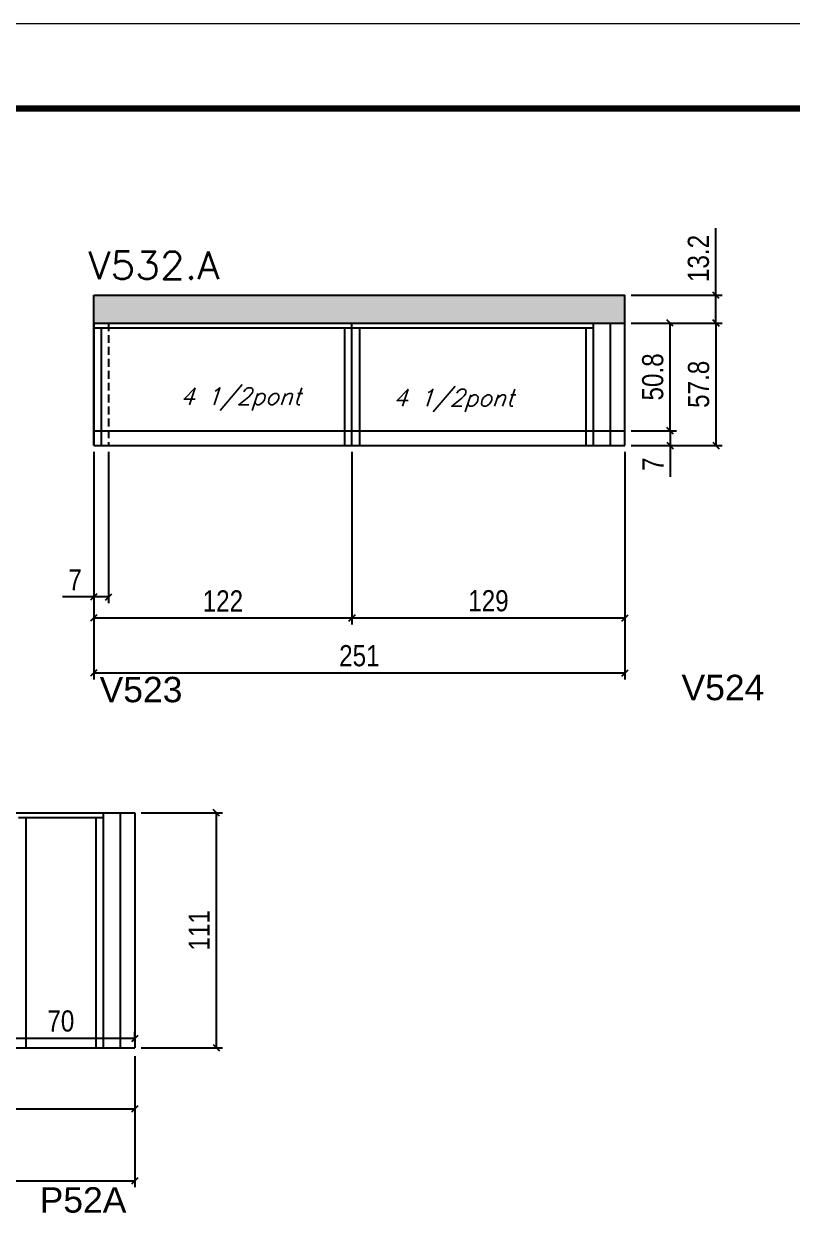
# Model space of a CAD drawing. Extents: x -21493 to -15213, y -12134 to 11887.
# Drawn here: x -16327 to -15964, y 2137 to 2699 of the extents above; entities that cross this region are included whole.
import ezdxf

# ---------------------------------------------------------------- set-up
doc = ezdxf.new("R2010")
doc.units = 0
doc.linetypes.add('DASHED', pattern=[0.75, 0.5, -0.25])
doc.linetypes.add('HIDDEN', pattern=[0.375, 0.25, -0.125])
for name, color, linetype in [('5', 5, 'Continuous'), ('COTA', 241, 'Continuous'), ('Painéis', 200, 'Continuous'), ('SARR_2.2x7', 40, 'Continuous'), ('SARR_3.5x7', 81, 'Continuous'), ('texto', 7, 'Continuous')]:
    doc.layers.add(name, color=color, linetype=linetype)
for name, color, linetype, lineweight in [('Folhas', 255, 'Continuous', 9), ('SARRAFO DE PRESSAO', 251, 'DASHED', 9), ('Texto Seção', 7, 'Continuous', 15)]:
    doc.layers.add(name, color=color, linetype=linetype, lineweight=lineweight)
doc.styles.add('COTA TECNICA', font='techl___.ttf', dxfattribs={"height": 10})
doc.styles.add('REGUA-120', font='ROMANS.shx', dxfattribs={"height": 15})
doc.styles.add('Romans', font='romans.shx')
doc.styles.get("Standard").update_dxf_attribs({"font": 'arial.ttf'})
doc.dimstyles.new('PAINEL', dxfattribs={"dimtxt": 10, "dimasz": 3, "dimexe": 3, "dimexo": 3, "dimgap": 3, "dimtad": 1, "dimdec": 1, "dimzin": 12, "dimdsep": 46, "dimtxsty": 'COTA TECNICA', "dimblk1": 'OBLIQUE', "dimblk2": 'OBLIQUE', "dimsah": 1, "dimcen": 0.9, "dimclrd": 4, "dimclre": 4, "dimclrt": 240, "dimadec": 1, "dimazin": 3, "dimtfac": 1, "dimtdec": 1, "dimtmove": 0, "dimatfit": 3, "dimfxl": 1, "dimtolj": 1, "dimtzin": 12, "dimarcsym": 0})

# ---------------------------------------------------------------- blocks, each defined once
blk = doc.blocks.new('_Oblique')
at = {"color": 0, "linetype": 'ByBlock', "lineweight": -2}
blk.add_line((-0.5, -0.5), (0.5, 0.5), dxfattribs=at)
blk = doc.blocks.new('*D1009')
at = {"layer": 'COTA', "color": 4, "lineweight": -2, "ltscale": 25, "transparency": 16777216}
for p, q in [((-16294.15, 2496.41), (-16294.15, 2388.93)), ((-16043.15, 2496.41), (-16043.15, 2388.93)), ((-16043.15, 2391.93), (-16294.15, 2391.93))]:
    blk.add_line(p, q, dxfattribs=at)
at = {"layer": 'Defpoints', "color": 0, "ltscale": 25, "transparency": 16777216}
for p in [(-16294.15, 2499.41), (-16043.15, 2499.41), (-16294.15, 2391.93)]:
    blk.add_point(p, dxfattribs=at)
at = {"layer": 'COTA', "color": 4, "lineweight": -2, "ltscale": 25, "transparency": 16777216, "xscale": 3, "yscale": 3, "zscale": 3, "rotation": 180}
blk.add_blockref('_Oblique', (-16294.15, 2391.93), dxfattribs=at)
at = {"layer": 'COTA', "color": 4, "lineweight": -2, "ltscale": 25, "transparency": 16777216, "xscale": 3, "yscale": 3, "zscale": 3}
blk.add_blockref('_Oblique', (-16043.15, 2391.93), dxfattribs=at)
at = {"layer": 'COTA', "color": 240, "ltscale": 25, "transparency": 16777216, "insert": (-16168.65, 2400.04), "char_height": 10, "attachment_point": 5, "style": 'COTA TECNICA'}
blk.add_mtext('\\A1;251', dxfattribs=at)
blk = doc.blocks.new('*D1010')
at = {"layer": 'COTA', "color": 4, "lineweight": -2, "ltscale": 25, "transparency": 16777216}
for p, q in [((-16294.15, 2496.41), (-16294.15, 2414.92)), ((-16172.15, 2496.41), (-16172.15, 2414.92)), ((-16294.15, 2417.92), (-16172.15, 2417.92))]:
    blk.add_line(p, q, dxfattribs=at)
at = {"layer": 'Defpoints', "color": 0, "ltscale": 25, "transparency": 16777216}
for p in [(-16294.15, 2499.41), (-16172.15, 2499.41), (-16172.15, 2417.92)]:
    blk.add_point(p, dxfattribs=at)
at = {"layer": 'COTA', "color": 4, "lineweight": -2, "ltscale": 25, "transparency": 16777216, "xscale": 3, "yscale": 3, "zscale": 3, "rotation": 180}
blk.add_blockref('_Oblique', (-16294.15, 2417.92), dxfattribs=at)
at = {"layer": 'COTA', "color": 4, "lineweight": -2, "ltscale": 25, "transparency": 16777216, "xscale": 3, "yscale": 3, "zscale": 3}
blk.add_blockref('_Oblique', (-16172.15, 2417.92), dxfattribs=at)
at = {"layer": 'COTA', "color": 240, "ltscale": 25, "transparency": 16777216, "insert": (-16233.15, 2425.98), "char_height": 10, "attachment_point": 5, "style": 'COTA TECNICA'}
blk.add_mtext('\\A1;122', dxfattribs=at)
blk = doc.blocks.new('*D421')
at = {"layer": 'COTA', "color": 4, "lineweight": -2, "ltscale": 25, "transparency": 16777216}
for p, q in [((-16172.15, 2496.41), (-16172.15, 2414.92)), ((-16043.15, 2496.41), (-16043.15, 2414.92)), ((-16172.15, 2417.92), (-16043.15, 2417.92))]:
    blk.add_line(p, q, dxfattribs=at)
at = {"layer": 'Defpoints', "color": 0, "ltscale": 25, "transparency": 16777216}
for p in [(-16172.15, 2499.41), (-16043.15, 2499.41), (-16043.15, 2417.92)]:
    blk.add_point(p, dxfattribs=at)
at = {"layer": 'COTA', "color": 4, "lineweight": -2, "ltscale": 25, "transparency": 16777216, "xscale": 3, "yscale": 3, "zscale": 3, "rotation": 180}
blk.add_blockref('_Oblique', (-16172.15, 2417.92), dxfattribs=at)
at = {"layer": 'COTA', "color": 4, "lineweight": -2, "ltscale": 25, "transparency": 16777216, "xscale": 3, "yscale": 3, "zscale": 3}
blk.add_blockref('_Oblique', (-16043.15, 2417.92), dxfattribs=at)
at = {"layer": 'COTA', "color": 240, "ltscale": 25, "transparency": 16777216, "insert": (-16107.65, 2426.01), "char_height": 10, "attachment_point": 5, "style": 'COTA TECNICA'}
blk.add_mtext('\\A1;129', dxfattribs=at)
blk = doc.blocks.new('*D1011')
at = {"layer": 'COTA', "color": 4, "lineweight": -2, "ltscale": 25, "transparency": 16777216}
for p, q in [((-16040.15, 2557.21), (-15997.16, 2557.21)), ((-16000.16, 2557.21), (-16000.16, 2499.41)), ((-16040.15, 2499.41), (-15997.16, 2499.41))]:
    blk.add_line(p, q, dxfattribs=at)
at = {"layer": 'Defpoints', "color": 0, "ltscale": 25, "transparency": 16777216}
for p in [(-16043.15, 2557.21), (-16043.15, 2499.41), (-16000.16, 2499.41)]:
    blk.add_point(p, dxfattribs=at)
at = {"layer": 'COTA', "color": 4, "lineweight": -2, "ltscale": 25, "transparency": 16777216, "xscale": 3, "yscale": 3, "zscale": 3}
for p, rotation in [((-16000.16, 2557.21), 90), ((-16000.16, 2499.41), 270)]:
    blk.add_blockref('_Oblique', p, dxfattribs=dict(at, rotation=rotation))
at = {"layer": 'COTA', "color": 240, "ltscale": 25, "transparency": 16777216, "insert": (-16008.29, 2528.31), "char_height": 10, "attachment_point": 5, "rotation": 90, "style": 'COTA TECNICA'}
blk.add_mtext('\\A1;57.8', dxfattribs=at)
blk = doc.blocks.new('*D1012')
at = {"layer": 'COTA', "color": 4, "lineweight": -2, "ltscale": 25, "transparency": 16777216}
for p, q in [((-16000.16, 2570.41), (-16000.16, 2602.14)), ((-16040.15, 2570.41), (-15997.16, 2570.41)), ((-16000.16, 2557.21), (-16000.16, 2570.41)), ((-16040.15, 2557.21), (-15997.16, 2557.21))]:
    blk.add_line(p, q, dxfattribs=at)
at = {"layer": 'Defpoints', "color": 0, "ltscale": 25, "transparency": 16777216}
for p in [(-16043.15, 2570.41), (-16000.16, 2570.41), (-16043.15, 2557.21)]:
    blk.add_point(p, dxfattribs=at)
at = {"layer": 'COTA', "color": 4, "lineweight": -2, "ltscale": 25, "transparency": 16777216, "xscale": 3, "yscale": 3, "zscale": 3}
for p, rotation in [((-16000.16, 2570.41), 90), ((-16000.16, 2557.21), 270)]:
    blk.add_blockref('_Oblique', p, dxfattribs=dict(at, rotation=rotation))
at = {"layer": 'COTA', "color": 240, "ltscale": 25, "transparency": 16777216, "insert": (-16008.38, 2587.78), "char_height": 10, "attachment_point": 5, "rotation": 90, "style": 'COTA TECNICA'}
blk.add_mtext('\\A1;13.2', dxfattribs=at)
blk = doc.blocks.new('*D1017')
at = {"layer": 'COTA', "color": 4, "lineweight": -2, "ltscale": 25, "transparency": 16777216}
for p, q in [((-16271.73, 2325.87), (-16233.31, 2325.87)), ((-16236.31, 2325.87), (-16236.31, 2214.87)), ((-16271.73, 2214.87), (-16233.31, 2214.87))]:
    blk.add_line(p, q, dxfattribs=at)
at = {"layer": 'Defpoints', "color": 0, "ltscale": 25, "transparency": 16777216}
for p in [(-16274.73, 2325.87), (-16274.73, 2214.87), (-16236.31, 2214.87)]:
    blk.add_point(p, dxfattribs=at)
at = {"layer": 'COTA', "color": 4, "lineweight": -2, "ltscale": 25, "transparency": 16777216, "xscale": 3, "yscale": 3, "zscale": 3}
for p, rotation in [((-16236.31, 2325.87), 90), ((-16236.31, 2214.87), 270)]:
    blk.add_blockref('_Oblique', p, dxfattribs=dict(at, rotation=rotation))
at = {"layer": 'COTA', "color": 240, "ltscale": 25, "transparency": 16777216, "insert": (-16244.37, 2270.37), "char_height": 10, "attachment_point": 5, "rotation": 90, "style": 'COTA TECNICA'}
blk.add_mtext('\\A1;111', dxfattribs=at)
blk = doc.blocks.new('*D425')
at = {"layer": 'COTA', "color": 4, "lineweight": -2, "ltscale": 25, "transparency": 16777216}
for p, q in [((-16415.73, 2251.87), (-16415.73, 2183.06)), ((-16274.73, 2210.87), (-16274.73, 2183.06)), ((-16415.73, 2186.06), (-16274.73, 2186.06))]:
    blk.add_line(p, q, dxfattribs=at)
at = {"layer": 'Defpoints', "color": 0, "ltscale": 25, "transparency": 16777216}
for p in [(-16415.73, 2254.87), (-16274.73, 2213.87), (-16274.73, 2186.06)]:
    blk.add_point(p, dxfattribs=at)
at = {"layer": 'COTA', "color": 4, "lineweight": -2, "ltscale": 25, "transparency": 16777216, "xscale": 3, "yscale": 3, "zscale": 3, "rotation": 180}
blk.add_blockref('_Oblique', (-16415.73, 2186.06), dxfattribs=at)
at = {"layer": 'COTA', "color": 4, "lineweight": -2, "ltscale": 25, "transparency": 16777216, "xscale": 3, "yscale": 3, "zscale": 3}
blk.add_blockref('_Oblique', (-16274.73, 2186.06), dxfattribs=at)
at = {"layer": 'COTA', "color": 240, "ltscale": 25, "transparency": 16777216, "insert": (-16345.23, 2194.13), "char_height": 10, "attachment_point": 5, "style": 'COTA TECNICA'}
blk.add_mtext('\\A1;141', dxfattribs=at)
blk = doc.blocks.new('*D426')
at = {"layer": 'COTA', "color": 4, "lineweight": -2, "ltscale": 25, "transparency": 16777216}
for p, q in [((-16274.73, 2210.87), (-16274.73, 2149.07)), ((-16537.75, 2197.87), (-16537.75, 2149.07)), ((-16537.75, 2152.07), (-16274.73, 2152.07))]:
    blk.add_line(p, q, dxfattribs=at)
at = {"layer": 'Defpoints', "color": 0, "ltscale": 25, "transparency": 16777216}
for p in [(-16274.73, 2213.87), (-16537.75, 2200.87), (-16274.73, 2152.07)]:
    blk.add_point(p, dxfattribs=at)
at = {"layer": 'COTA', "color": 4, "lineweight": -2, "ltscale": 25, "transparency": 16777216, "xscale": 3, "yscale": 3, "zscale": 3, "rotation": 180}
blk.add_blockref('_Oblique', (-16537.75, 2152.07), dxfattribs=at)
at = {"layer": 'COTA', "color": 4, "lineweight": -2, "ltscale": 25, "transparency": 16777216, "xscale": 3, "yscale": 3, "zscale": 3}
blk.add_blockref('_Oblique', (-16274.73, 2152.07), dxfattribs=at)
at = {"layer": 'COTA', "color": 240, "ltscale": 25, "transparency": 16777216, "insert": (-16406.24, 2160.29), "char_height": 10, "attachment_point": 5, "style": 'COTA TECNICA'}
blk.add_mtext('\\A1;263', dxfattribs=at)
blk = doc.blocks.new('*D996')
at = {"layer": 'COTA', "color": 4, "lineweight": -2, "ltscale": 25, "transparency": 16777216}
for p, q in [((-16294.15, 2496.41), (-16294.15, 2424.85)), ((-16287.15, 2496.41), (-16287.15, 2424.85)), ((-16294.15, 2427.85), (-16308.88, 2427.85)), ((-16287.15, 2427.85), (-16294.15, 2427.85))]:
    blk.add_line(p, q, dxfattribs=at)
at = {"layer": 'Defpoints', "color": 0, "ltscale": 25, "transparency": 16777216}
for p in [(-16294.15, 2499.41), (-16287.15, 2499.41), (-16294.15, 2427.85)]:
    blk.add_point(p, dxfattribs=at)
at = {"layer": 'COTA', "color": 4, "lineweight": -2, "ltscale": 25, "transparency": 16777216, "xscale": 3, "yscale": 3, "zscale": 3, "rotation": 180}
blk.add_blockref('_Oblique', (-16294.15, 2427.85), dxfattribs=at)
at = {"layer": 'COTA', "color": 4, "lineweight": -2, "ltscale": 25, "transparency": 16777216, "xscale": 3, "yscale": 3, "zscale": 3}
blk.add_blockref('_Oblique', (-16287.15, 2427.85), dxfattribs=at)
at = {"layer": 'COTA', "color": 240, "ltscale": 25, "transparency": 16777216, "insert": (-16303.01, 2435.92), "char_height": 10, "attachment_point": 5, "style": 'COTA TECNICA'}
blk.add_mtext('\\A1;7', dxfattribs=at)
blk = doc.blocks.new('*D998')
at = {"layer": 'COTA', "color": 4, "lineweight": -2, "ltscale": 25, "transparency": 16777216}
for p, q in [((-16344.75, 2217.87), (-16344.75, 2222.37)), ((-16274.73, 2217.87), (-16274.73, 2222.37)), ((-16344.75, 2219.37), (-16274.73, 2219.37))]:
    blk.add_line(p, q, dxfattribs=at)
at = {"layer": 'Defpoints', "color": 0, "ltscale": 25, "transparency": 16777216}
for p in [(-16344.75, 2214.87), (-16274.73, 2219.37), (-16274.73, 2214.87)]:
    blk.add_point(p, dxfattribs=at)
at = {"layer": 'COTA', "color": 4, "lineweight": -2, "ltscale": 25, "transparency": 16777216, "xscale": 3, "yscale": 3, "zscale": 3, "rotation": 180}
blk.add_blockref('_Oblique', (-16344.75, 2219.37), dxfattribs=at)
at = {"layer": 'COTA', "color": 4, "lineweight": -2, "ltscale": 25, "transparency": 16777216, "xscale": 3, "yscale": 3, "zscale": 3}
blk.add_blockref('_Oblique', (-16274.73, 2219.37), dxfattribs=at)
at = {"layer": 'COTA', "color": 240, "ltscale": 25, "transparency": 16777216, "insert": (-16309.74, 2227.47), "char_height": 10, "attachment_point": 5, "style": 'COTA TECNICA'}
blk.add_mtext('\\A1;70', dxfattribs=at)
blk = doc.blocks.new('*D1025')
at = {"layer": 'COTA', "color": 4, "lineweight": -2, "ltscale": 25, "transparency": 16777216}
for p, q in [((-16040.15, 2506.41), (-16018.84, 2506.41)), ((-16021.84, 2506.41), (-16021.84, 2499.41)), ((-16040.15, 2499.41), (-16018.84, 2499.41)), ((-16021.84, 2499.41), (-16021.84, 2484.68))]:
    blk.add_line(p, q, dxfattribs=at)
at = {"layer": 'Defpoints', "color": 0, "ltscale": 25, "transparency": 16777216}
for p in [(-16043.15, 2506.41), (-16043.15, 2499.41), (-16021.84, 2499.41)]:
    blk.add_point(p, dxfattribs=at)
at = {"layer": 'COTA', "color": 4, "lineweight": -2, "ltscale": 25, "transparency": 16777216, "xscale": 3, "yscale": 3, "zscale": 3}
for p, rotation in [((-16021.84, 2506.41), 90), ((-16021.84, 2499.41), 270)]:
    blk.add_blockref('_Oblique', p, dxfattribs=dict(at, rotation=rotation))
at = {"layer": 'COTA', "color": 240, "ltscale": 25, "transparency": 16777216, "insert": (-16029.91, 2490.54), "char_height": 10, "attachment_point": 5, "rotation": 90, "style": 'COTA TECNICA'}
blk.add_mtext('\\A1;7', dxfattribs=at)
blk = doc.blocks.new('*D1026')
at = {"layer": 'COTA', "color": 4, "lineweight": -2, "ltscale": 25, "transparency": 16777216}
for p, q in [((-16040.15, 2557.21), (-16018.84, 2557.21)), ((-16021.84, 2506.41), (-16021.84, 2557.21)), ((-16040.15, 2506.41), (-16018.84, 2506.41))]:
    blk.add_line(p, q, dxfattribs=at)
at = {"layer": 'Defpoints', "color": 0, "ltscale": 25, "transparency": 16777216}
for p in [(-16043.15, 2557.21), (-16021.84, 2557.21), (-16043.15, 2506.41)]:
    blk.add_point(p, dxfattribs=at)
at = {"layer": 'COTA', "color": 4, "lineweight": -2, "ltscale": 25, "transparency": 16777216, "xscale": 3, "yscale": 3, "zscale": 3}
for p, rotation in [((-16021.84, 2557.21), 90), ((-16021.84, 2506.41), 270)]:
    blk.add_blockref('_Oblique', p, dxfattribs=dict(at, rotation=rotation))
at = {"layer": 'COTA', "color": 240, "ltscale": 25, "transparency": 16777216, "insert": (-16029.97, 2531.81), "char_height": 10, "attachment_point": 5, "rotation": 90, "style": 'COTA TECNICA'}
blk.add_mtext('\\A1;50.8', dxfattribs=at)
blk = doc.blocks.new('9999999999')
at = {"layer": 'Folhas'}
blk.add_lwpolyline([(98138.98, 34190.21), (99623.98, 34190.21), (99623.98, 35240.21), (98138.98, 35240.21)], close=True, dxfattribs=at)
at = {"layer": 'Folhas', "color": 30, "const_width": 3}
blk.add_lwpolyline([(98213.98, 34230.21), (99583.98, 34230.21), (99583.98, 35200.21), (98213.98, 35200.21)], close=True, dxfattribs=at)

msp = doc.modelspace()

# ---------------------------------------------------------------- hatches: boundary and pattern name
at = {"layer": 'COTA', "linetype": 'ByBlock'}
h = msp.add_hatch(dxfattribs=at)
h.set_pattern_fill('AR-CONC', color=256, scale=0.03)
h.set_pattern_definition([(50, (-155669.6405, -30622.2155), (5.46554007, -0.47817257), [0.5715, -6.2865]), (355, (-155669.6405, -30622.2155), (-1.05730264, 5.73170536), [0.4572, -5.02921753]), (100.4514447, (-155669.185, -30622.2553), (4.40823741, 5.25353256), [0.48570026, -5.34270734]), (46.1842, (-155669.6405, -30620.6915), (8.13237123, -1.26126984), [0.85725, -9.42975]), (96.6355576, (-155668.963, -30620.7966), (7.122124, 7.42278374), [0.7285507, -8.01406824]), (351.184151, (-155669.6405, -30620.6915), (7.122124, 7.42278374), [0.685799, -7.54379196]), (21, (-155668.8785, -30621.0725), (4.54843174, -3.06795595), [0.5715, -6.2865]), (326, (-155668.8785, -30621.0725), (1.85406085, 5.52563898), [0.4572, -5.0292]), (71.451445, (-155668.4995, -30621.328), (6.40249258, 2.45768307), [0.48570026, -5.34269813]), (37.5, (-155669.6405, -30622.2155), (0.092658098, 2.536651166), [0, -4.96824, 0, -5.1054, 0, -5.04825]), (7.5, (-155669.6405, -30622.2155), (2.004589875, 3.005417245), [0, -2.91084, 0, -4.85394, 0, -1.92405]), (327.5, (-155671.3398, -30622.2155), (4.067717855, -0.17186232), [0, -1.905, 0, -5.9436, 0, -7.8867]), (317.5, (-155672.1018, -30622.2155), (4.44387544, 0.76279473), [0, -2.4765, 0, -3.94716, 0, -5.6007])])
h.paths.add_polyline_path([(-16043.15, 2557.21), (-16043.15, 2570.41), (-16294.15, 2570.41), (-16294.15, 2557.21)])

# ---------------------------------------------------------------- linework, layer by layer
for p, q in [((-16294.15, 2570.41), (-16043.15, 2570.41)), ((-16294.15, 2557.21), (-16294.15, 2570.41)), ((-16043.15, 2557.21), (-16043.15, 2570.41))]:
    msp.add_line(p, q, dxfattribs=at)
at = {"layer": 'Painéis'}
for p, q in [((-16294.15, 2557.21), (-16043.15, 2557.21)), ((-16294.15, 2506.41), (-16043.15, 2506.41)), ((-16294.15, 2499.41), (-16043.15, 2499.41)), ((-16344.75, 2325.87), (-16274.73, 2325.87)), ((-16344.75, 2214.87), (-16274.73, 2214.87))]:
    msp.add_line(p, q, dxfattribs=at)
at = {"layer": 'Painéis', "ltscale": 25}
for p, q in [((-16294.15, 2499.41), (-16294.15, 2557.21)), ((-16172.15, 2499.41), (-16172.15, 2557.21)), ((-16043.15, 2499.41), (-16043.15, 2557.21)), ((-16274.73, 2325.87), (-16274.73, 2214.87))]:
    msp.add_line(p, q, dxfattribs=at)
at = {"layer": 'SARR_2.2x7', "linetype": 'HIDDEN', "ltscale": 15}
msp.add_line((-16287.15, 2557.21), (-16287.15, 2499.41), dxfattribs=at)
at = {"layer": 'SARR_2.2x7', "linetype": 'Continuous'}
for p, q in [((-16050.15, 2557.21), (-16050.15, 2499.41)), ((-16294.15, 2555.01), (-16172.15, 2555.01)), ((-16172.15, 2555.01), (-16058.15, 2555.01)), ((-16329.75, 2323.67), (-16289.73, 2323.67)), ((-16281.73, 2325.87), (-16281.73, 2214.87))]:
    msp.add_line(p, q, dxfattribs=at)
at = {"layer": 'SARR_3.5x7'}
for p, q in [((-16294.15, 2557.21), (-16294.15, 2499.41)), ((-16058.15, 2557.21), (-16058.15, 2499.41)), ((-16290.65, 2555.01), (-16290.65, 2499.41)), ((-16175.65, 2555.01), (-16175.65, 2499.41)), ((-16168.65, 2555.01), (-16168.65, 2499.41)), ((-16061.65, 2555.01), (-16061.65, 2499.41)), ((-16326.25, 2323.67), (-16326.25, 2214.87)), ((-16293.23, 2323.67), (-16293.23, 2214.87)), ((-16289.73, 2325.87), (-16289.73, 2214.87))]:
    msp.add_line(p, q, dxfattribs=at)

# ---------------------------------------------------------------- block references
at = {"layer": 'SARRAFO DE PRESSAO', "color": 6, "linetype": 'ByBlock'}
msp.add_blockref('9999999999', (-114877.39, -32541.57), dxfattribs=at)

# ---------------------------------------------------------------- texts
at = {"layer": '5', "linetype": 'Continuous'}
for s, p in [('V523', (-16291.41, 2378.12)), ('V524', (-16016.41, 2379.09)), ('P52A', (-16319.74, 2137))]:
    msp.add_text(s, height=12, rotation=360, dxfattribs=at).set_placement(p)
at = {"layer": 'texto', "color": 2, "char_height": 8, "attachment_point": 5, "style": 'Romans'}
for insert in [(-16224.79, 2521.33), (-16124.11, 2520.64)]:
    msp.add_mtext('{\\Q19;\\C256;4 1/2pont}', dxfattribs=dict(at, insert=insert))
at = {"layer": 'Texto Seção', "style": 'REGUA-120', "width": 1.05}
msp.add_text('V532.A', height=13, dxfattribs=at).set_placement((-16296.81, 2578.02))

# ---------------------------------------------------------------- dimensions: what is measured, and where the dimension line sits
at = {"layer": 'COTA', "ltscale": 25}
for base, p1, p2, picture, middle in [((-16000.16, 2570.41), (-16043.15, 2557.21), (-16043.15, 2570.41), '*D1012', (-16008.38, 2587.78)), ((-16000.16, 2499.41), (-16043.15, 2557.21), (-16043.15, 2499.41), '*D1011', (-16008.29, 2528.31)), ((-16021.84, 2557.21), (-16043.15, 2506.41), (-16043.15, 2557.21), '*D1026', (-16029.97, 2531.81)), ((-16021.84, 2499.41), (-16043.15, 2506.41), (-16043.15, 2499.41), '*D1025', (-16029.91, 2490.54)), ((-16236.31, 2214.87), (-16274.73, 2325.87), (-16274.73, 2214.87), '*D1017', (-16244.37, 2270.37))]:
    dim = msp.add_linear_dim(base=base, p1=p1, p2=p2, angle=90, dimstyle='PAINEL', dxfattribs=at)
    dim.commit()
    dim.dimension.update_dxf_attribs({"geometry": picture, "text_midpoint": middle})
for base, p1, p2, picture, middle in [((-16294.15, 2427.85), (-16287.15, 2499.41), (-16294.15, 2499.41), '*D996', (-16303.01, 2435.92)), ((-16294.15, 2391.93), (-16043.15, 2499.41), (-16294.15, 2499.41), '*D1009', (-16168.65, 2400.04)), ((-16172.15, 2417.92), (-16294.15, 2499.41), (-16172.15, 2499.41), '*D1010', (-16233.15, 2425.98)), ((-16274.73, 2219.37), (-16344.75, 2214.87), (-16274.73, 2214.87), '*D998', (-16309.74, 2227.47)), ((-16274.73, 2152.07), (-16537.75, 2200.87), (-16274.73, 2213.87), '*D426', (-16406.24, 2160.29))]:
    dim = msp.add_linear_dim(base=base, p1=p1, p2=p2, dimstyle='PAINEL', dxfattribs=at)
    dim.commit()
    dim.dimension.update_dxf_attribs({"geometry": picture, "text_midpoint": middle})
for base, p1, p2, picture, middle in [((-16043.15, 2417.92), (-16172.15, 2499.41), (-16043.15, 2499.41), '*D421', (-16107.65, 2426.01)), ((-16274.73, 2186.06), (-16415.73, 2254.87), (-16274.73, 2213.87), '*D425', (-16345.23, 2194.13))]:
    dim = msp.add_linear_dim(base=base, p1=p1, p2=p2, dimstyle='PAINEL', override={"dimtmove": 1}, dxfattribs=at)
    dim.commit()
    dim.dimension.update_dxf_attribs({"geometry": picture, "text_midpoint": middle})

doc.saveas('drawing.dxf')
